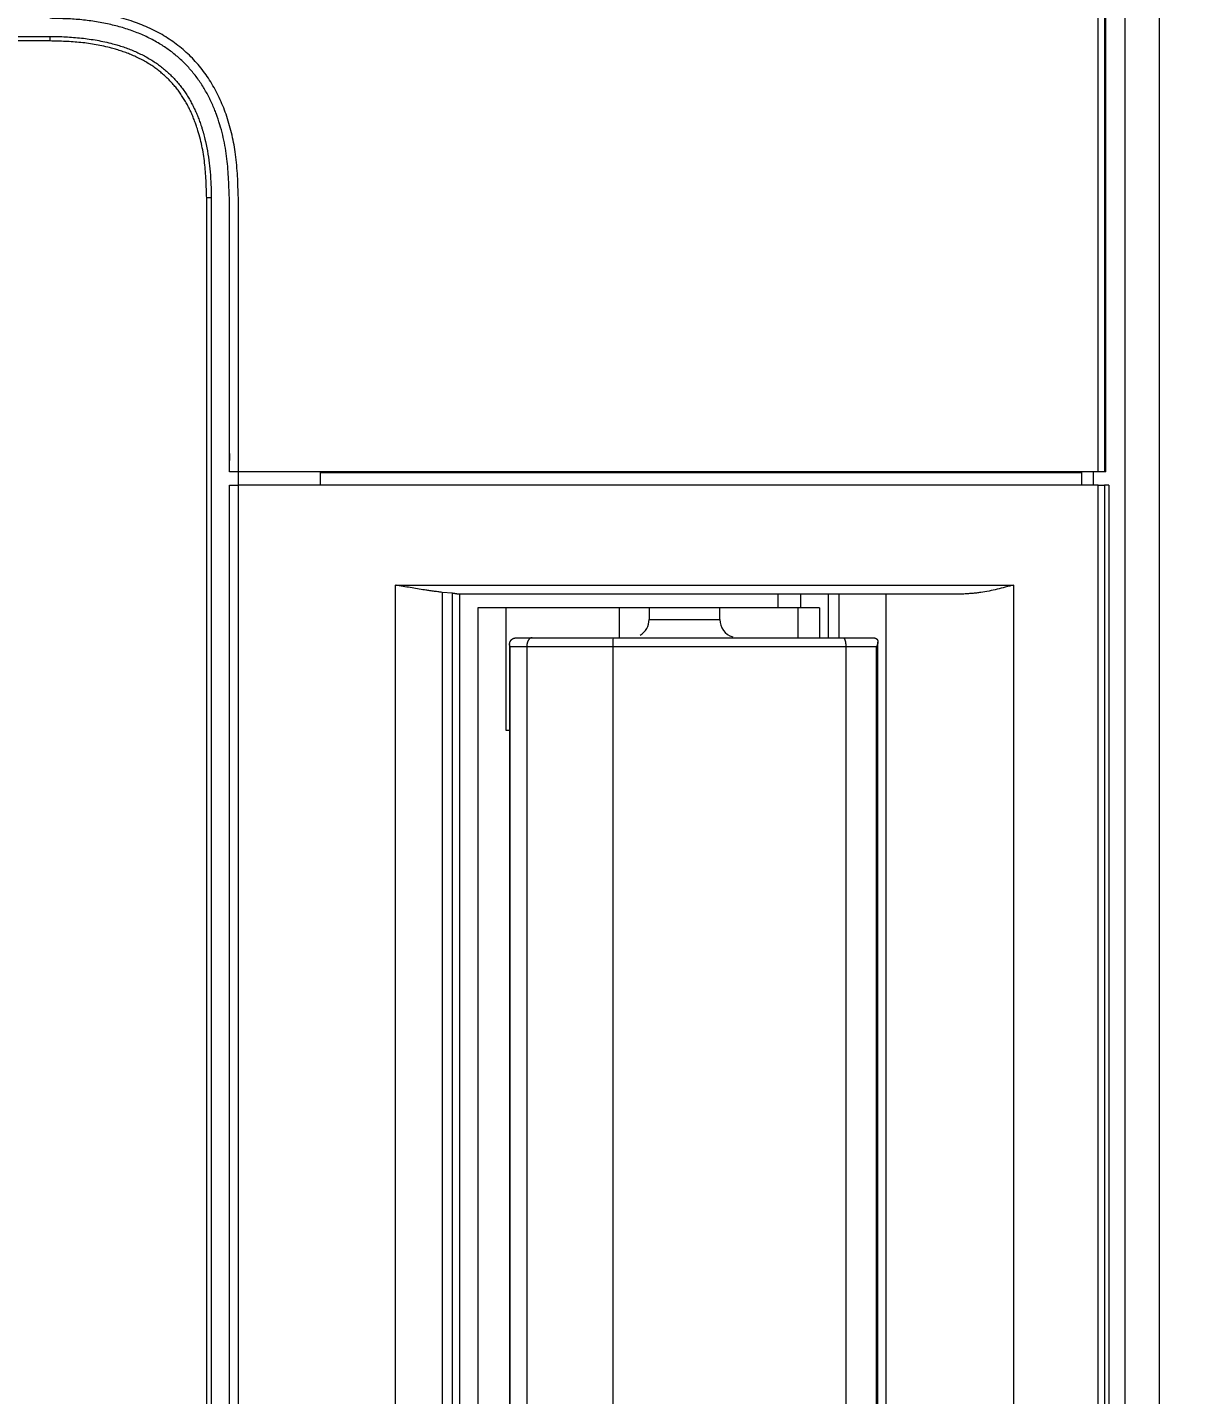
# Model space of a CAD drawing. Header units: metres. Extents: x -101133.8 to -101066.7, y -24899.3 to -24824.7.
# Drawn here: x -101108.1206 to -101107.9937, y -24833.5343 to -24833.3835 of the extents above; entities that cross this region are included whole.
import ezdxf

# ---------------------------------------------------------------- set-up
doc = ezdxf.new("R2010")
doc.units = ezdxf.units.M
doc.header["$LTSCALE"] = 0.2
doc.header["$PDSIZE"] = -5
doc.layers.add('CMT-COTATION DIVERS', color=1, linetype='Continuous')
doc.layers.add('CMT-CVC-MATERIEL', color=30, linetype='Continuous')
doc.styles.get("Standard").update_dxf_attribs({"font": 'arial.ttf'})
doc.dimstyles.get("Standard").update_dxf_attribs({"dimtxt": 0.18, "dimasz": 0.18, "dimexe": 0.18, "dimexo": 0.0625, "dimgap": 0.09, "dimtad": 0, "dimtih": 1, "dimtoh": 1, "dimdec": 4, "dimzin": 0, "dimdsep": 46, "dimtxsty": 'Standard', "dimcen": 0.09, "dimadec": 0, "dimazin": 0, "dimtfac": 1, "dimtdec": 4, "dimtofl": 0, "dimtmove": 0, "dimatfit": 3, "dimfxl": 1, "dimtolj": 1, "dimtzin": 0, "dimarcsym": 0})

# ---------------------------------------------------------------- blocks, each defined once
blk = doc.blocks.new('Cassette 600x600')
at = {"linetype": 'Continuous', "lineweight": 13}
for p, q in [((-19987.53, 565.59), (-20573.93, 565.59)), ((-20573.93, 561.77), (-19987.53, 561.77)), ((-20435.73, 559.7), (-20573.93, 559.7)), ((-20572.62, 559.55), (-20435.73, 559.55)), ((-20435.73, 559.7), (-20435.73, 559.55)), ((-20435.73, 559.55), (-20435.73, 558.84)), ((-20434.23, 560.01), (-20127.23, 560.01)), ((-20434.23, 560.01), (-20434.23, 559.55)), ((-20434.23, 559.55), (-20127.23, 559.55)), ((-20434.23, 558.84), (-20434.23, 559.55)), ((-20435.73, 558.84), (-20572.62, 558.84)), ((-20435.73, 558.84), (-20435.73, 464.01)), ((-20434.23, 558.31), (-20435.73, 558.31)), ((-20127.23, 558.84), (-20434.23, 558.84)), ((-20434.23, 558.84), (-20434.23, 464.01)), ((-20435.73, 557.01), (-20435.63, 557.01)), ((-20435.63, 473.01), (-20435.63, 557.01)), ((-20435.63, 557.01), (-20434.23, 557.01)), ((-20423.23, 549.49), (-20138.23, 549.49)), ((-20423.23, 481.35), (-20423.23, 549.49)), ((-20422.23, 543.91), (-20422.23, 488.26)), ((-20139.23, 535.45), (-20422.23, 535.45)), ((-20417.43, 533.86), (-20417.42, 534.08)), ((-20417.43, 530.71), (-20417.43, 533.86)), ((-20144.51, 534.54), (-20416.95, 534.54)), ((-20416.43, 534.38), (-20416.43, 531.01)), ((-20145.03, 534.38), (-20416.43, 534.38)), ((-20416.43, 531.01), (-20416.43, 505.31)), ((-20416.43, 531.01), (-20145.03, 531.01)), ((-20417.43, 530.27), (-20422.23, 530.27)), ((-20417.43, 505.34), (-20417.43, 530.71)), ((-20417.43, 529.11), (-20422.23, 529.11)), ((-20420.73, 528.12), (-20417.43, 528.12)), ((-20420.73, 528.12), (-20420.73, 526.01)), ((-20422.23, 526.01), (-20420.73, 526.01)), ((-20420.73, 526.01), (-20420.73, 523.54)), ((-20420.73, 525.71), (-20417.43, 525.71)), ((-20420.73, 523.54), (-20422.23, 523.54)), ((-20420.73, 523.54), (-20420.73, 490.41)), ((-20419.43, 517.11), (-20420.73, 517.11)), ((-20419.43, 509.31), (-20419.43, 517.11)), ((-20420.73, 509.31), (-20419.43, 509.31)), ((-20420.73, 506.01), (-20417.43, 506.01)), ((-20417.43, 496.41), (-20417.43, 505.34)), ((-20416.43, 505.31), (-20145.03, 505.31)), ((-20416.43, 505.31), (-20416.43, 495.81)), ((-20417.43, 494.81), (-20417.43, 496.41)), ((-20417.42, 494.63), (-20417.43, 494.81)), ((-20416.43, 495.81), (-20145.03, 495.81)), ((-20416.43, 495.81), (-20416.43, 493.96)), ((-20420.73, 493.51), (-20407.23, 493.51)), ((-20416.69, 493.92), (-20144.77, 493.92)), ((-20416.43, 493.96), (-20145.03, 493.96)), ((-20407.23, 493.51), (-20407.23, 493.92)), ((-20420.73, 490.41), (-20140.73, 490.41)), ((-20422.32, 487.63), (-20422.42, 486.48)), ((-20139.14, 487.63), (-20422.32, 487.63)), ((-20422.23, 488.41), (-20139.23, 488.41)), ((-20422.42, 486.48), (-20139.04, 486.48)), ((-20138.23, 481.35), (-20423.23, 481.35)), ((-20435.63, 473.01), (-20434.23, 473.01)), ((-20435.73, 464.01), (-20465.93, 464.01)), ((-20444.93, 463.01), (-20465.93, 463.01)), ((-20435.73, 463.01), (-20444.93, 463.01)), ((-20437.73, 463.01), (-20436.95, 463.01)), ((-20435.73, 464.01), (-20435.73, 463.01)), ((-20434.23, 464.01), (-20435.73, 464.01)), ((-20434.23, 463.01), (-20434.23, 464.01)), ((-20127.23, 464.01), (-20434.23, 464.01)), ((-20127.23, 463.01), (-20434.23, 463.01)), ((-20465.93, 461.01), (-20465.93, 460.51)), ((-20465.93, 461.01), (-20095.53, 461.01)), ((-20095.53, 460.51), (-20465.93, 460.51)), ((-20483.73, 443.21), (-20483.23, 443.21)), ((-20483.73, 72.81), (-20483.73, 443.21)), ((-20483.23, 443.21), (-20483.23, 72.81))]:
    blk.add_line(p, q, dxfattribs=at)
for centre, radius, start, end in [((-20419.43, 519.11), 2, 270, 343.2061), ((-20419.43, 507.31), 2, 30.8445, 90), ((-20416.68, 512.7), 7.4, 264.1787, 271.9347)]:
    blk.add_arc(centre, radius, start, end, dxfattribs=at)
for points, knots in [([(-20423.23, 549.49), (-20423.23, 549.49), (-20423.23, 549.49), (-20423.23, 549.49), (-20423.23, 549.48), (-20423.23, 549.48), (-20423.23, 549.48), (-20423.23, 549.48), (-20423.23, 549.48), (-20423.23, 549.47), (-20423.22, 549.47), (-20423.22, 549.47), (-20423.22, 549.47), (-20423.17, 549.27), (-20423.08, 548.92), (-20423, 548.6), (-20422.91, 548.28), (-20422.84, 548), (-20422.77, 547.71), (-20422.7, 547.42), (-20422.64, 547.13), (-20422.57, 546.81), (-20422.51, 546.5), (-20422.45, 546.15), (-20422.42, 545.91), (-20422.39, 545.7), (-20422.37, 545.57), (-20422.35, 545.41), (-20422.34, 545.25), (-20422.32, 545.08), (-20422.31, 544.91), (-20422.29, 544.74), (-20422.28, 544.57), (-20422.27, 544.41), (-20422.25, 544.24), (-20422.24, 544.07), (-20422.23, 543.91)], [0, 0, 0, 0, 1, 1, 1, 2, 2, 2, 3, 3, 3, 4, 4, 4, 5, 5, 5, 6, 6, 6, 7, 7, 7, 8, 8, 8, 9, 9, 9, 10, 10, 10, 11, 11, 11, 12, 12, 12, 12]), ([(-20417.42, 534.08), (-20417.41, 534.09), (-20417.41, 534.1), (-20417.41, 534.12), (-20417.41, 534.13), (-20417.41, 534.14), (-20417.4, 534.15), (-20417.4, 534.17), (-20417.4, 534.18), (-20417.39, 534.19), (-20417.39, 534.2), (-20417.39, 534.22), (-20417.39, 534.23), (-20417.38, 534.24), (-20417.38, 534.25), (-20417.37, 534.26), (-20417.37, 534.27), (-20417.37, 534.29), (-20417.36, 534.3), (-20417.36, 534.31), (-20417.35, 534.32), (-20417.35, 534.33), (-20417.34, 534.34), (-20417.33, 534.35), (-20417.33, 534.36), (-20417.32, 534.37), (-20417.32, 534.37), (-20417.31, 534.38), (-20417.3, 534.39), (-20417.3, 534.4), (-20417.29, 534.41), (-20417.28, 534.42), (-20417.28, 534.42), (-20417.27, 534.43), (-20417.26, 534.44), (-20417.26, 534.44), (-20417.25, 534.45), (-20417.24, 534.46), (-20417.22, 534.47), (-20417.21, 534.48), (-20417.2, 534.49), (-20417.19, 534.49), (-20417.17, 534.5), (-20417.16, 534.51), (-20417.15, 534.51), (-20417.13, 534.52), (-20417.12, 534.52), (-20417.11, 534.52), (-20417.09, 534.53), (-20417.07, 534.53), (-20417.05, 534.54), (-20417.03, 534.54), (-20417.01, 534.54), (-20416.99, 534.54), (-20416.97, 534.54), (-20416.95, 534.54), (-20416.93, 534.54), (-20416.91, 534.54), (-20416.89, 534.54), (-20416.87, 534.54), (-20416.84, 534.53), (-20416.82, 534.53), (-20416.79, 534.52), (-20416.76, 534.51), (-20416.72, 534.51), (-20416.7, 534.5), (-20416.67, 534.49), (-20416.64, 534.48), (-20416.61, 534.47), (-20416.58, 534.45), (-20416.54, 534.44), (-20416.51, 534.42), (-20416.49, 534.41), (-20416.48, 534.41), (-20416.48, 534.41), (-20416.47, 534.41), (-20416.47, 534.4), (-20416.47, 534.4), (-20416.46, 534.4), (-20416.46, 534.4), (-20416.45, 534.39), (-20416.45, 534.39), (-20416.44, 534.39), (-20416.44, 534.39), (-20416.43, 534.39), (-20416.43, 534.39), (-20416.43, 534.39), (-20416.43, 534.38), (-20416.43, 534.38), (-20416.43, 534.38), (-20416.43, 534.38), (-20416.43, 534.38), (-20416.43, 534.38), (-20416.43, 534.38), (-20416.43, 534.38), (-20416.43, 534.38), (-20416.43, 534.38)], [0, 0, 0, 0, 1, 1, 1, 2, 2, 2, 3, 3, 3, 4, 4, 4, 5, 5, 5, 6, 6, 6, 7, 7, 7, 8, 8, 8, 9, 9, 9, 10, 10, 10, 11, 11, 11, 12, 12, 12, 13, 13, 13, 14, 14, 14, 15, 15, 15, 16, 16, 16, 17, 17, 17, 18, 18, 18, 19, 19, 19, 20, 20, 20, 21, 21, 21, 22, 22, 22, 23, 23, 23, 24, 24, 24, 25, 25, 25, 26, 26, 26, 27, 27, 27, 28, 28, 28, 29, 29, 29, 30, 30, 30, 31, 31, 31, 32, 32, 32, 32]), ([(-20417.43, 530.71), (-20417.43, 530.71), (-20417.43, 530.72), (-20417.43, 530.72), (-20417.43, 530.72), (-20417.43, 530.72), (-20417.43, 530.72), (-20417.43, 530.72), (-20417.43, 530.72), (-20417.43, 530.72), (-20417.43, 530.73), (-20417.43, 530.73), (-20417.43, 530.73), (-20417.43, 530.73), (-20417.43, 530.74), (-20417.43, 530.74), (-20417.42, 530.75), (-20417.42, 530.75), (-20417.42, 530.75), (-20417.42, 530.76), (-20417.42, 530.76), (-20417.41, 530.77), (-20417.41, 530.77), (-20417.41, 530.77), (-20417.41, 530.78), (-20417.4, 530.78), (-20417.39, 530.79), (-20417.38, 530.8), (-20417.37, 530.81), (-20417.37, 530.82), (-20417.35, 530.82), (-20417.34, 530.83), (-20417.33, 530.84), (-20417.32, 530.85), (-20417.31, 530.85), (-20417.29, 530.86), (-20417.28, 530.87), (-20417.26, 530.87), (-20417.25, 530.88), (-20417.23, 530.89), (-20417.21, 530.89), (-20417.2, 530.9), (-20417.18, 530.91), (-20417.16, 530.91), (-20417.14, 530.92), (-20417.12, 530.92), (-20417.1, 530.93), (-20417.08, 530.94), (-20417.05, 530.94), (-20417.03, 530.95), (-20417.01, 530.95), (-20416.99, 530.96), (-20416.96, 530.96), (-20416.94, 530.96), (-20416.91, 530.97), (-20416.89, 530.97), (-20416.86, 530.98), (-20416.84, 530.98), (-20416.81, 530.98), (-20416.79, 530.99), (-20416.76, 530.99), (-20416.73, 530.99), (-20416.71, 530.99), (-20416.68, 531), (-20416.65, 531), (-20416.63, 531), (-20416.6, 531), (-20416.57, 531), (-20416.54, 531), (-20416.51, 531), (-20416.49, 531), (-20416.46, 531), (-20416.43, 531.01)], [0, 0, 0, 0, 1, 1, 1, 2, 2, 2, 3, 3, 3, 4, 4, 4, 5, 5, 5, 6, 6, 6, 7, 7, 7, 8, 8, 8, 9, 9, 9, 10, 10, 10, 11, 11, 11, 12, 12, 12, 13, 13, 13, 14, 14, 14, 15, 15, 15, 16, 16, 16, 17, 17, 17, 18, 18, 18, 19, 19, 19, 20, 20, 20, 21, 21, 21, 22, 22, 22, 23, 23, 23, 24, 24, 24, 24]), ([(-20417.43, 496.41), (-20417.43, 496.4), (-20417.43, 496.4), (-20417.43, 496.4), (-20417.43, 496.4), (-20417.43, 496.39), (-20417.43, 496.39), (-20417.43, 496.39), (-20417.43, 496.39), (-20417.43, 496.38), (-20417.43, 496.38), (-20417.43, 496.38), (-20417.43, 496.38), (-20417.43, 496.37), (-20417.43, 496.36), (-20417.43, 496.35), (-20417.42, 496.34), (-20417.42, 496.33), (-20417.42, 496.32), (-20417.42, 496.32), (-20417.42, 496.31), (-20417.41, 496.3), (-20417.41, 496.29), (-20417.41, 496.28), (-20417.41, 496.27), (-20417.4, 496.26), (-20417.39, 496.24), (-20417.38, 496.23), (-20417.37, 496.21), (-20417.37, 496.19), (-20417.35, 496.18), (-20417.34, 496.16), (-20417.33, 496.15), (-20417.32, 496.13), (-20417.31, 496.12), (-20417.29, 496.1), (-20417.28, 496.09), (-20417.26, 496.07), (-20417.25, 496.06), (-20417.23, 496.05), (-20417.21, 496.03), (-20417.2, 496.02), (-20417.18, 496.01), (-20417.16, 495.99), (-20417.14, 495.98), (-20417.12, 495.97), (-20417.1, 495.96), (-20417.08, 495.95), (-20417.05, 495.94), (-20417.03, 495.93), (-20417.01, 495.92), (-20416.99, 495.91), (-20416.96, 495.9), (-20416.94, 495.89), (-20416.91, 495.88), (-20416.89, 495.87), (-20416.86, 495.86), (-20416.84, 495.86), (-20416.81, 495.85), (-20416.79, 495.84), (-20416.76, 495.84), (-20416.73, 495.83), (-20416.71, 495.83), (-20416.68, 495.83), (-20416.65, 495.82), (-20416.63, 495.82), (-20416.6, 495.82), (-20416.57, 495.81), (-20416.54, 495.81), (-20416.51, 495.81), (-20416.49, 495.81), (-20416.46, 495.81), (-20416.43, 495.81)], [0, 0, 0, 0, 1, 1, 1, 2, 2, 2, 3, 3, 3, 4, 4, 4, 5, 5, 5, 6, 6, 6, 7, 7, 7, 8, 8, 8, 9, 9, 9, 10, 10, 10, 11, 11, 11, 12, 12, 12, 13, 13, 13, 14, 14, 14, 15, 15, 15, 16, 16, 16, 17, 17, 17, 18, 18, 18, 19, 19, 19, 20, 20, 20, 21, 21, 21, 22, 22, 22, 23, 23, 23, 24, 24, 24, 24]), ([(-20416.43, 493.96), (-20416.43, 493.96), (-20416.43, 493.96), (-20416.43, 493.96), (-20416.43, 493.96), (-20416.43, 493.96), (-20416.43, 493.96), (-20416.43, 493.96), (-20416.43, 493.96), (-20416.43, 493.96), (-20416.43, 493.96), (-20416.43, 493.96), (-20416.43, 493.96), (-20416.44, 493.95), (-20416.46, 493.95), (-20416.47, 493.95), (-20416.48, 493.94), (-20416.49, 493.94), (-20416.5, 493.94), (-20416.51, 493.94), (-20416.52, 493.94), (-20416.53, 493.93), (-20416.54, 493.93), (-20416.55, 493.93), (-20416.57, 493.93), (-20416.59, 493.92), (-20416.62, 493.92), (-20416.65, 493.92), (-20416.68, 493.92), (-20416.71, 493.92), (-20416.73, 493.92), (-20416.76, 493.92), (-20416.79, 493.92), (-20416.82, 493.93), (-20416.84, 493.93), (-20416.87, 493.94), (-20416.9, 493.94), (-20416.92, 493.95), (-20416.94, 493.96), (-20416.96, 493.96), (-20416.98, 493.97), (-20417, 493.98), (-20417.01, 493.99), (-20417.03, 494), (-20417.05, 494.01), (-20417.07, 494.02), (-20417.09, 494.03), (-20417.11, 494.04), (-20417.12, 494.05), (-20417.14, 494.06), (-20417.15, 494.07), (-20417.16, 494.08), (-20417.17, 494.09), (-20417.19, 494.11), (-20417.2, 494.12), (-20417.21, 494.13), (-20417.22, 494.14), (-20417.23, 494.16), (-20417.24, 494.17), (-20417.26, 494.19), (-20417.27, 494.2), (-20417.27, 494.21), (-20417.28, 494.22), (-20417.29, 494.23), (-20417.29, 494.24), (-20417.3, 494.25), (-20417.31, 494.26), (-20417.31, 494.27), (-20417.32, 494.28), (-20417.33, 494.3), (-20417.33, 494.31), (-20417.34, 494.32), (-20417.34, 494.33), (-20417.35, 494.34), (-20417.35, 494.36), (-20417.36, 494.37), (-20417.36, 494.38), (-20417.37, 494.39), (-20417.37, 494.4), (-20417.38, 494.42), (-20417.38, 494.43), (-20417.38, 494.44), (-20417.39, 494.45), (-20417.39, 494.47), (-20417.39, 494.48), (-20417.4, 494.49), (-20417.4, 494.51), (-20417.4, 494.52), (-20417.4, 494.53), (-20417.41, 494.54), (-20417.41, 494.55), (-20417.41, 494.57), (-20417.41, 494.58), (-20417.41, 494.59), (-20417.42, 494.6), (-20417.42, 494.62), (-20417.42, 494.63)], [0, 0, 0, 0, 1, 1, 1, 2, 2, 2, 3, 3, 3, 4, 4, 4, 5, 5, 5, 6, 6, 6, 7, 7, 7, 8, 8, 8, 9, 9, 9, 10, 10, 10, 11, 11, 11, 12, 12, 12, 13, 13, 13, 14, 14, 14, 15, 15, 15, 16, 16, 16, 17, 17, 17, 18, 18, 18, 19, 19, 19, 20, 20, 20, 21, 21, 21, 22, 22, 22, 23, 23, 23, 24, 24, 24, 25, 25, 25, 26, 26, 26, 27, 27, 27, 28, 28, 28, 29, 29, 29, 30, 30, 30, 31, 31, 31, 32, 32, 32, 32]), ([(-20422.23, 488.26), (-20422.23, 488.24), (-20422.23, 488.23), (-20422.23, 488.21), (-20422.24, 488.19), (-20422.24, 488.18), (-20422.24, 488.16), (-20422.24, 488.14), (-20422.25, 488.13), (-20422.25, 488.11), (-20422.25, 488.09), (-20422.25, 488.07), (-20422.26, 488.05), (-20422.26, 488.03), (-20422.26, 488.01), (-20422.27, 487.99), (-20422.27, 487.97), (-20422.28, 487.94), (-20422.28, 487.92), (-20422.28, 487.9), (-20422.29, 487.88), (-20422.29, 487.85), (-20422.3, 487.82), (-20422.3, 487.8), (-20422.3, 487.78), (-20422.3, 487.76), (-20422.31, 487.75), (-20422.31, 487.74), (-20422.31, 487.73), (-20422.31, 487.71), (-20422.31, 487.7), (-20422.31, 487.69), (-20422.31, 487.68), (-20422.31, 487.66), (-20422.32, 487.65), (-20422.32, 487.64), (-20422.32, 487.63)], [0, 0, 0, 0, 1, 1, 1, 2, 2, 2, 3, 3, 3, 4, 4, 4, 5, 5, 5, 6, 6, 6, 7, 7, 7, 8, 8, 8, 9, 9, 9, 10, 10, 10, 11, 11, 11, 12, 12, 12, 12]), ([(-20422.42, 486.48), (-20422.45, 486.32), (-20422.47, 486.15), (-20422.49, 485.99), (-20422.51, 485.83), (-20422.53, 485.67), (-20422.55, 485.51), (-20422.58, 485.34), (-20422.6, 485.17), (-20422.62, 485.02), (-20422.64, 484.87), (-20422.66, 484.73), (-20422.69, 484.53), (-20422.73, 484.32), (-20422.77, 484.02), (-20422.82, 483.75), (-20422.86, 483.47), (-20422.91, 483.22), (-20422.95, 482.96), (-20422.99, 482.71), (-20423.04, 482.46), (-20423.09, 482.17), (-20423.14, 481.89), (-20423.19, 481.56), (-20423.22, 481.39), (-20423.22, 481.38), (-20423.22, 481.38), (-20423.23, 481.38), (-20423.23, 481.37), (-20423.23, 481.37), (-20423.23, 481.37), (-20423.23, 481.37), (-20423.23, 481.36), (-20423.23, 481.36), (-20423.23, 481.36), (-20423.23, 481.35), (-20423.23, 481.35)], [0, 0, 0, 0, 1, 1, 1, 2, 2, 2, 3, 3, 3, 4, 4, 4, 5, 5, 5, 6, 6, 6, 7, 7, 7, 8, 8, 8, 9, 9, 9, 10, 10, 10, 11, 11, 11, 12, 12, 12, 12]), ([(-20465.93, 464.01), (-20466.33, 463.99), (-20466.73, 463.98), (-20467.13, 463.96), (-20467.53, 463.95), (-20467.93, 463.93), (-20468.33, 463.91), (-20468.72, 463.88), (-20469.12, 463.85), (-20469.52, 463.82), (-20469.93, 463.78), (-20470.34, 463.74), (-20470.71, 463.69), (-20471.09, 463.64), (-20471.43, 463.58), (-20471.78, 463.52), (-20472.12, 463.45), (-20472.48, 463.38), (-20472.83, 463.3), (-20473.18, 463.22), (-20473.53, 463.13), (-20473.88, 463.03), (-20474.23, 462.94), (-20474.58, 462.83), (-20474.91, 462.72), (-20475.24, 462.61), (-20475.54, 462.5), (-20475.84, 462.38), (-20476.14, 462.26), (-20476.45, 462.13), (-20476.75, 461.99), (-20477.06, 461.86), (-20477.35, 461.72), (-20477.65, 461.56), (-20477.94, 461.41), (-20478.23, 461.24), (-20478.51, 461.08), (-20478.79, 460.91), (-20479.05, 460.75), (-20479.31, 460.57), (-20479.56, 460.39), (-20479.82, 460.21), (-20480.07, 460.01), (-20480.32, 459.82), (-20480.56, 459.62), (-20480.8, 459.41), (-20481.03, 459.2), (-20481.26, 458.99), (-20481.49, 458.76), (-20481.71, 458.54), (-20481.93, 458.31), (-20482.13, 458.07), (-20482.34, 457.84), (-20482.54, 457.59), (-20482.74, 457.34), (-20482.93, 457.1), (-20483.12, 456.84), (-20483.29, 456.58), (-20483.47, 456.32), (-20483.64, 456.06), (-20483.8, 455.79), (-20483.97, 455.51), (-20484.13, 455.22), (-20484.29, 454.92), (-20484.44, 454.63), (-20484.58, 454.33), (-20484.72, 454.03), (-20484.85, 453.73), (-20484.98, 453.42), (-20485.1, 453.12), (-20485.22, 452.81), (-20485.33, 452.51), (-20485.44, 452.18), (-20485.55, 451.86), (-20485.66, 451.5), (-20485.76, 451.15), (-20485.86, 450.8), (-20485.95, 450.46), (-20486.03, 450.11), (-20486.11, 449.76), (-20486.18, 449.4), (-20486.24, 449.05), (-20486.31, 448.7), (-20486.36, 448.36), (-20486.41, 447.99), (-20486.46, 447.61), (-20486.51, 447.2), (-20486.54, 446.8), (-20486.58, 446.39), (-20486.61, 446), (-20486.63, 445.6), (-20486.65, 445.21), (-20486.67, 444.8), (-20486.69, 444.4), (-20486.7, 444), (-20486.72, 443.6), (-20486.73, 443.21)], [0, 0, 0, 0, 1, 1, 1, 2, 2, 2, 3, 3, 3, 4, 4, 4, 5, 5, 5, 6, 6, 6, 7, 7, 7, 8, 8, 8, 9, 9, 9, 10, 10, 10, 11, 11, 11, 12, 12, 12, 13, 13, 13, 14, 14, 14, 15, 15, 15, 16, 16, 16, 17, 17, 17, 18, 18, 18, 19, 19, 19, 20, 20, 20, 21, 21, 21, 22, 22, 22, 23, 23, 23, 24, 24, 24, 25, 25, 25, 26, 26, 26, 27, 27, 27, 28, 28, 28, 29, 29, 29, 30, 30, 30, 31, 31, 31, 32, 32, 32, 32]), ([(-20465.93, 463.01), (-20466.31, 462.99), (-20466.7, 462.98), (-20467.08, 462.96), (-20467.47, 462.95), (-20467.85, 462.93), (-20468.23, 462.91), (-20468.62, 462.89), (-20469, 462.86), (-20469.38, 462.83), (-20469.77, 462.79), (-20470.14, 462.75), (-20470.53, 462.7), (-20470.92, 462.65), (-20471.31, 462.59), (-20471.7, 462.52), (-20472.09, 462.44), (-20472.48, 462.36), (-20472.86, 462.27), (-20473.24, 462.18), (-20473.61, 462.08), (-20474, 461.96), (-20474.4, 461.83), (-20474.83, 461.69), (-20475.13, 461.58), (-20475.37, 461.49), (-20475.53, 461.43), (-20475.71, 461.35), (-20475.9, 461.28), (-20476.1, 461.19), (-20476.29, 461.11), (-20476.49, 461.02), (-20476.68, 460.93), (-20476.86, 460.84), (-20477.05, 460.75), (-20477.23, 460.65), (-20477.42, 460.55), (-20477.61, 460.45), (-20477.79, 460.34), (-20477.98, 460.23), (-20478.16, 460.12), (-20478.35, 460.01), (-20478.53, 459.89), (-20478.7, 459.77), (-20478.88, 459.65), (-20479.06, 459.52), (-20479.23, 459.4), (-20479.4, 459.26), (-20479.57, 459.13), (-20479.74, 459), (-20479.9, 458.87), (-20480.05, 458.73), (-20480.21, 458.59), (-20480.37, 458.45), (-20480.52, 458.31), (-20480.67, 458.16), (-20480.82, 458.01), (-20480.97, 457.86), (-20481.11, 457.71), (-20481.25, 457.56), (-20481.39, 457.4), (-20481.54, 457.24), (-20481.68, 457.07), (-20481.81, 456.9), (-20481.95, 456.73), (-20482.08, 456.56), (-20482.21, 456.38), (-20482.34, 456.21), (-20482.46, 456.03), (-20482.58, 455.85), (-20482.7, 455.67), (-20482.81, 455.5), (-20482.93, 455.3), (-20483.05, 455.1), (-20483.17, 454.88), (-20483.29, 454.66), (-20483.41, 454.44), (-20483.52, 454.23), (-20483.63, 454.01), (-20483.73, 453.78), (-20483.84, 453.56), (-20483.93, 453.34), (-20484.03, 453.11), (-20484.12, 452.89), (-20484.21, 452.65), (-20484.3, 452.42), (-20484.39, 452.18), (-20484.47, 451.94), (-20484.55, 451.7), (-20484.62, 451.46), (-20484.7, 451.22), (-20484.77, 450.98), (-20484.83, 450.73), (-20484.9, 450.49), (-20484.96, 450.25), (-20485.02, 450.01), (-20485.07, 449.75), (-20485.13, 449.5), (-20485.19, 449.22), (-20485.24, 448.95), (-20485.29, 448.68), (-20485.34, 448.41), (-20485.38, 448.14), (-20485.42, 447.88), (-20485.46, 447.6), (-20485.49, 447.33), (-20485.53, 447.06), (-20485.55, 446.79), (-20485.58, 446.52), (-20485.6, 446.25), (-20485.62, 445.97), (-20485.64, 445.69), (-20485.66, 445.42), (-20485.67, 445.14), (-20485.68, 444.86), (-20485.69, 444.59), (-20485.7, 444.31), (-20485.71, 444.03), (-20485.72, 443.76), (-20485.72, 443.48), (-20485.73, 443.21)], [0, 0, 0, 0, 1, 1, 1, 2, 2, 2, 3, 3, 3, 4, 4, 4, 5, 5, 5, 6, 6, 6, 7, 7, 7, 8, 8, 8, 9, 9, 9, 10, 10, 10, 11, 11, 11, 12, 12, 12, 13, 13, 13, 14, 14, 14, 15, 15, 15, 16, 16, 16, 17, 17, 17, 18, 18, 18, 19, 19, 19, 20, 20, 20, 21, 21, 21, 22, 22, 22, 23, 23, 23, 24, 24, 24, 25, 25, 25, 26, 26, 26, 27, 27, 27, 28, 28, 28, 29, 29, 29, 30, 30, 30, 31, 31, 31, 32, 32, 32, 33, 33, 33, 34, 34, 34, 35, 35, 35, 36, 36, 36, 37, 37, 37, 38, 38, 38, 39, 39, 39, 40, 40, 40, 40]), ([(-20483.73, 443.21), (-20483.73, 443.5), (-20483.73, 443.79), (-20483.72, 444.08), (-20483.71, 444.37), (-20483.7, 444.66), (-20483.69, 444.95), (-20483.67, 445.24), (-20483.66, 445.53), (-20483.63, 445.82), (-20483.61, 446.11), (-20483.58, 446.4), (-20483.55, 446.69), (-20483.52, 446.98), (-20483.48, 447.27), (-20483.44, 447.55), (-20483.4, 447.84), (-20483.36, 448.13), (-20483.31, 448.41), (-20483.25, 448.7), (-20483.2, 448.97), (-20483.13, 449.27), (-20483.07, 449.56), (-20482.99, 449.87), (-20482.93, 450.12), (-20482.87, 450.36), (-20482.82, 450.53), (-20482.76, 450.72), (-20482.7, 450.91), (-20482.63, 451.12), (-20482.57, 451.32), (-20482.5, 451.52), (-20482.43, 451.72), (-20482.35, 451.91), (-20482.28, 452.11), (-20482.2, 452.3), (-20482.12, 452.5), (-20482.03, 452.69), (-20481.95, 452.88), (-20481.86, 453.07), (-20481.77, 453.26), (-20481.67, 453.45), (-20481.58, 453.63), (-20481.48, 453.81), (-20481.38, 454), (-20481.27, 454.18), (-20481.16, 454.36), (-20481.05, 454.54), (-20480.94, 454.71), (-20480.83, 454.88), (-20480.72, 455.03), (-20480.61, 455.18), (-20480.5, 455.34), (-20480.38, 455.49), (-20480.26, 455.64), (-20480.14, 455.79), (-20480.01, 455.94), (-20479.89, 456.08), (-20479.76, 456.22), (-20479.63, 456.36), (-20479.5, 456.5), (-20479.36, 456.64), (-20479.23, 456.77), (-20479.09, 456.91), (-20478.95, 457.04), (-20478.8, 457.17), (-20478.66, 457.29), (-20478.51, 457.42), (-20478.36, 457.54), (-20478.21, 457.65), (-20478.06, 457.77), (-20477.91, 457.89), (-20477.75, 458), (-20477.6, 458.11), (-20477.44, 458.21), (-20477.28, 458.31), (-20477.12, 458.41), (-20476.96, 458.51), (-20476.8, 458.6), (-20476.63, 458.7), (-20476.47, 458.79), (-20476.3, 458.88), (-20476.14, 458.97), (-20475.97, 459.05), (-20475.8, 459.13), (-20475.63, 459.21), (-20475.46, 459.29), (-20475.28, 459.37), (-20475.11, 459.44), (-20474.93, 459.51), (-20474.76, 459.58), (-20474.58, 459.65), (-20474.41, 459.71), (-20474.23, 459.78), (-20474.04, 459.84), (-20473.84, 459.91), (-20473.69, 459.96), (-20473.56, 460), (-20473.47, 460.03), (-20473.37, 460.05), (-20473.27, 460.08), (-20473.16, 460.12), (-20473.05, 460.15), (-20472.94, 460.18), (-20472.83, 460.21), (-20472.73, 460.23), (-20472.63, 460.26), (-20472.53, 460.28), (-20472.41, 460.31), (-20472.08, 460.39), (-20471.57, 460.5), (-20471.1, 460.59), (-20470.63, 460.67), (-20470.2, 460.74), (-20469.77, 460.79), (-20469.34, 460.84), (-20468.91, 460.89), (-20468.43, 460.92), (-20467.95, 460.95), (-20467.43, 460.98), (-20467.09, 460.99), (-20466.98, 460.99), (-20466.9, 460.99), (-20466.8, 460.99), (-20466.71, 461), (-20466.61, 461), (-20466.51, 461), (-20466.41, 461), (-20466.32, 461), (-20466.22, 461), (-20466.12, 461), (-20466.03, 461), (-20465.93, 461.01)], [0, 0, 0, 0, 1, 1, 1, 2, 2, 2, 3, 3, 3, 4, 4, 4, 5, 5, 5, 6, 6, 6, 7, 7, 7, 8, 8, 8, 9, 9, 9, 10, 10, 10, 11, 11, 11, 12, 12, 12, 13, 13, 13, 14, 14, 14, 15, 15, 15, 16, 16, 16, 17, 17, 17, 18, 18, 18, 19, 19, 19, 20, 20, 20, 21, 21, 21, 22, 22, 22, 23, 23, 23, 24, 24, 24, 25, 25, 25, 26, 26, 26, 27, 27, 27, 28, 28, 28, 29, 29, 29, 30, 30, 30, 31, 31, 31, 32, 32, 32, 33, 33, 33, 34, 34, 34, 35, 35, 35, 36, 36, 36, 37, 37, 37, 38, 38, 38, 39, 39, 39, 40, 40, 40, 41, 41, 41, 42, 42, 42, 43, 43, 43, 44, 44, 44, 44]), ([(-20465.93, 460.51), (-20466.25, 460.5), (-20466.57, 460.49), (-20466.89, 460.48), (-20467.22, 460.46), (-20467.54, 460.45), (-20467.86, 460.44), (-20468.18, 460.42), (-20468.5, 460.4), (-20468.82, 460.37), (-20469.14, 460.35), (-20469.46, 460.32), (-20469.78, 460.28), (-20470.1, 460.24), (-20470.41, 460.2), (-20470.73, 460.15), (-20471.05, 460.1), (-20471.37, 460.04), (-20471.68, 459.97), (-20471.99, 459.91), (-20472.29, 459.84), (-20472.62, 459.75), (-20472.94, 459.66), (-20473.29, 459.56), (-20473.54, 459.48), (-20473.75, 459.41), (-20473.9, 459.36), (-20474.06, 459.31), (-20474.22, 459.25), (-20474.4, 459.18), (-20474.57, 459.12), (-20474.74, 459.05), (-20474.91, 458.98), (-20475.08, 458.91), (-20475.24, 458.84), (-20475.41, 458.76), (-20475.58, 458.68), (-20475.74, 458.6), (-20475.9, 458.52), (-20476.06, 458.44), (-20476.23, 458.35), (-20476.39, 458.27), (-20476.54, 458.18), (-20476.7, 458.08), (-20476.86, 457.99), (-20477.01, 457.89), (-20477.16, 457.79), (-20477.31, 457.69), (-20477.46, 457.59), (-20477.61, 457.48), (-20477.76, 457.37), (-20477.91, 457.26), (-20478.05, 457.15), (-20478.19, 457.03), (-20478.33, 456.91), (-20478.47, 456.79), (-20478.61, 456.67), (-20478.74, 456.54), (-20478.88, 456.42), (-20479.01, 456.29), (-20479.14, 456.15), (-20479.27, 456.02), (-20479.39, 455.89), (-20479.51, 455.75), (-20479.63, 455.61), (-20479.75, 455.47), (-20479.87, 455.33), (-20479.98, 455.18), (-20480.1, 455.04), (-20480.2, 454.89), (-20480.31, 454.74), (-20480.41, 454.6), (-20480.52, 454.44), (-20480.62, 454.27), (-20480.74, 454.1), (-20480.84, 453.92), (-20480.95, 453.74), (-20481.04, 453.57), (-20481.14, 453.39), (-20481.23, 453.21), (-20481.32, 453.03), (-20481.41, 452.85), (-20481.5, 452.66), (-20481.58, 452.48), (-20481.66, 452.29), (-20481.74, 452.1), (-20481.82, 451.92), (-20481.89, 451.73), (-20481.96, 451.54), (-20482.03, 451.35), (-20482.09, 451.15), (-20482.16, 450.96), (-20482.22, 450.76), (-20482.28, 450.57), (-20482.33, 450.39), (-20482.38, 450.22), (-20482.45, 449.99), (-20482.51, 449.75), (-20482.58, 449.45), (-20482.65, 449.16), (-20482.71, 448.87), (-20482.77, 448.6), (-20482.82, 448.32), (-20482.87, 448.04), (-20482.91, 447.76), (-20482.95, 447.47), (-20482.99, 447.19), (-20483.03, 446.91), (-20483.06, 446.62), (-20483.08, 446.34), (-20483.11, 446.06), (-20483.13, 445.77), (-20483.15, 445.49), (-20483.16, 445.2), (-20483.18, 444.92), (-20483.19, 444.63), (-20483.2, 444.35), (-20483.21, 444.06), (-20483.22, 443.78), (-20483.22, 443.49), (-20483.23, 443.21)], [0, 0, 0, 0, 1, 1, 1, 2, 2, 2, 3, 3, 3, 4, 4, 4, 5, 5, 5, 6, 6, 6, 7, 7, 7, 8, 8, 8, 9, 9, 9, 10, 10, 10, 11, 11, 11, 12, 12, 12, 13, 13, 13, 14, 14, 14, 15, 15, 15, 16, 16, 16, 17, 17, 17, 18, 18, 18, 19, 19, 19, 20, 20, 20, 21, 21, 21, 22, 22, 22, 23, 23, 23, 24, 24, 24, 25, 25, 25, 26, 26, 26, 27, 27, 27, 28, 28, 28, 29, 29, 29, 30, 30, 30, 31, 31, 31, 32, 32, 32, 33, 33, 33, 34, 34, 34, 35, 35, 35, 36, 36, 36, 37, 37, 37, 38, 38, 38, 39, 39, 39, 40, 40, 40, 40])]:
    blk.add_open_spline(points, degree=3, knots=knots, dxfattribs=at)
blk = doc.blocks.new('COT-45')
at = {"color": 0}
for p, q in [((0, -1), (0, 1)), ((-1, 0), (1, 0))]:
    blk.add_line(p, q, dxfattribs=at)
at = {"color": 0, "const_width": 0.4}
blk.add_lwpolyline([(-0.4419, -0.4419), (0.4419, 0.4419)], dxfattribs=at)
blk = doc.blocks.new('*D86')
at = {"layer": 'CMT-COTATION DIVERS', "color": 0, "lineweight": -2}
for p, q in [((-101106.43591, -24831.69678), (-101106.43591, -24834.83079)), ((-101108.8437, -24834.01949), (-101108.8437, -24834.83079)), ((-101108.8187, -24834.78079), (-101106.46091, -24834.78079))]:
    blk.add_line(p, q, dxfattribs=at)
at = {"layer": 'Defpoints', "color": 0, "lineweight": 15}
for p in [(-101106.43591, -24831.66678), (-101108.8437, -24833.98949), (-101106.43591, -24834.78079)]:
    blk.add_point(p, dxfattribs=at)
at = {"layer": 'CMT-COTATION DIVERS', "color": 0, "lineweight": -2, "xscale": 0.025, "yscale": 0.025, "zscale": 0.025, "rotation": 180}
blk.add_blockref('COT-45', (-101108.8437, -24834.78079), dxfattribs=at)
at = {"layer": 'CMT-COTATION DIVERS', "color": 0, "lineweight": -2, "xscale": 0.025, "yscale": 0.025, "zscale": 0.025}
blk.add_blockref('COT-45', (-101106.43591, -24834.78079), dxfattribs=at)
at = {"layer": 'CMT-COTATION DIVERS', "color": 0, "lineweight": 15, "insert": (-101107.6398, -24834.70563), "char_height": 0.075, "attachment_point": 5}
blk.add_mtext('\\A1;241', dxfattribs=at)

msp = doc.modelspace()

# ---------------------------------------------------------------- block references
at = {"layer": 'CMT-CVC-MATERIEL', "xscale": 0.001, "yscale": 0.001, "zscale": 0.001, "rotation": 270}
msp.add_blockref('Cassette 600x600', (-101108.56129, -24853.86826), dxfattribs=at)

# ---------------------------------------------------------------- dimensions: what is measured, and where the dimension line sits
at = {"layer": 'CMT-COTATION DIVERS', "lineweight": 15}
dim = msp.add_linear_dim(base=(-101106.43591, -24834.78079), p1=(-101108.8437, -24833.98949), p2=(-101106.43591, -24831.66678), dimstyle='Standard', override={"dimscale": 0.05, "dimtxt": 1.5, "dimasz": 0.5, "dimexe": 1, "dimexo": 0.6, "dimgap": 0.75, "dimtad": 1, "dimtih": 0, "dimtoh": 0, "dimdec": 0, "dimlfac": 100, "dimblk": 'COT-45', "dimcen": 0, "dimadec": 2, "dimazin": 2, "dimtdec": 2, "dimtix": 1, "dimtmove": 1, "dimfrac": 1}, dxfattribs=at)
dim.commit()
dim.dimension.update_dxf_attribs({"geometry": '*D86', "text_midpoint": (-101107.6398, -24834.70563)})

doc.saveas('drawing.dxf')
